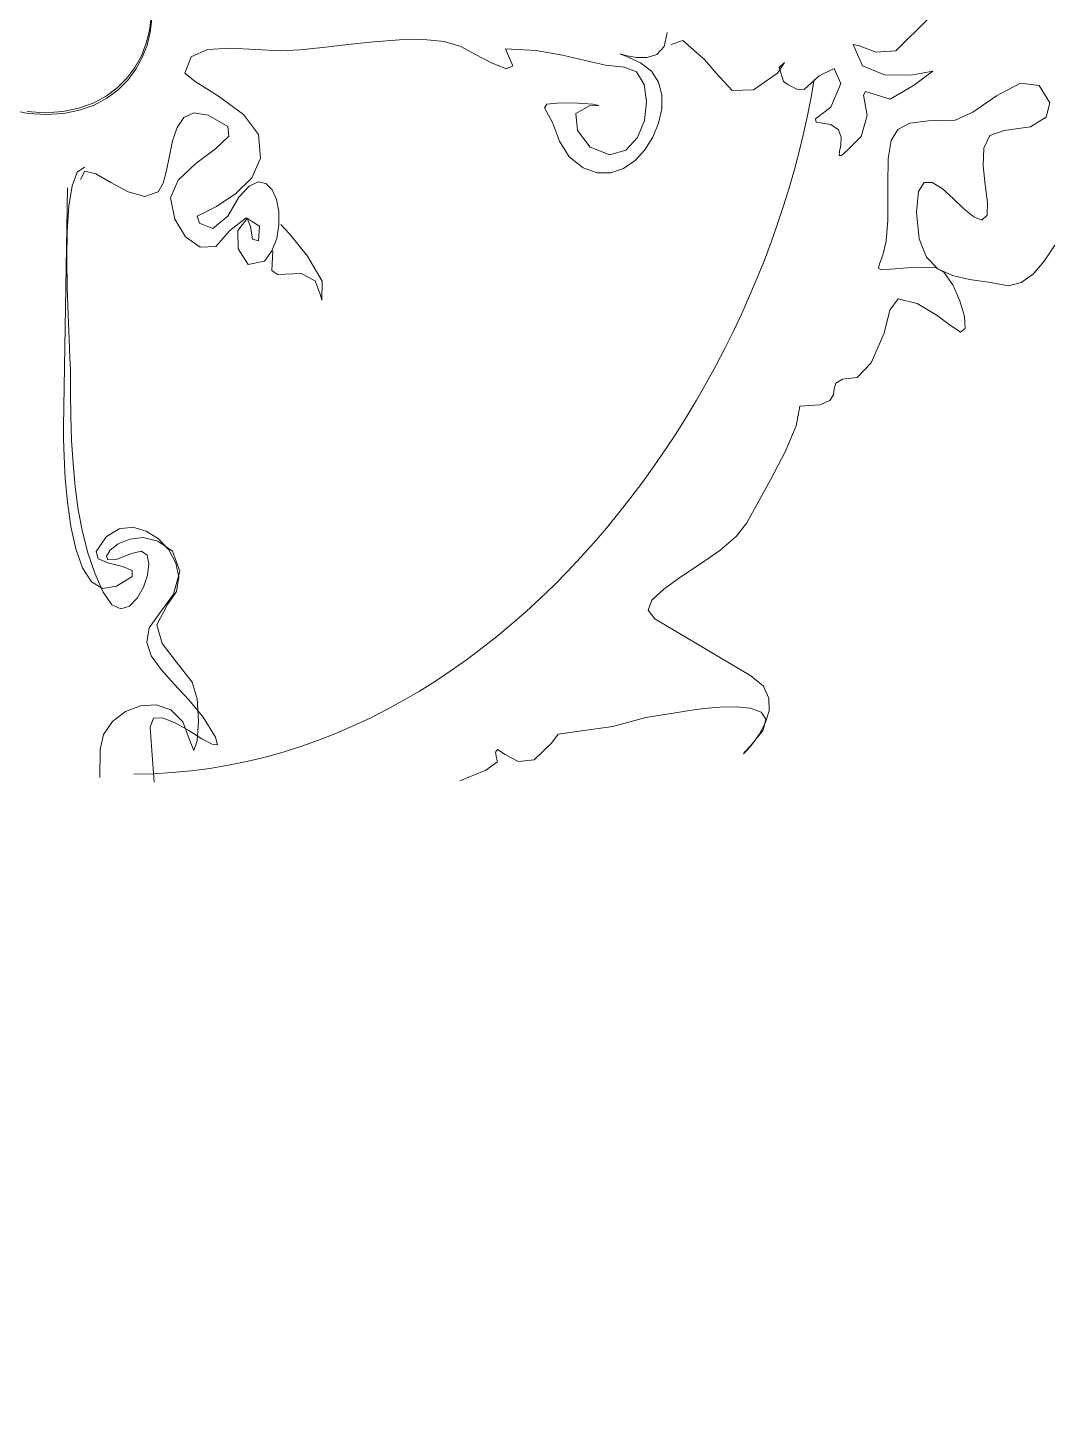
# Model space of a CAD drawing. Header units: centimetres. Extents: x -377343 to 693706, y 194584 to 813780.
# Drawn here: x 191528.8 to 191569.4, y 498774.2 to 498829.3 of the extents above; entities that cross this region are included whole.
import ezdxf

# ---------------------------------------------------------------- set-up
doc = ezdxf.new("R2010")
doc.units = ezdxf.units.CM
doc.layers.add('PIPA', color=11, linetype='Continuous')
doc.layers.add('TEXT', color=7, linetype='Continuous')

msp = doc.modelspace()

# ---------------------------------------------------------------- linework, layer by layer
at = {"layer": 'PIPA', "lineweight": 35, "extrusion": (0, 0.816497, 0.57735), "elevation": 193451.324}
msp.add_lwpolyline([(-421704.212, -325591.681), (-159560.265, -63447.734), (377343.333, -600351.331), (-158232.47, -1135927.133), (-693706.405, -600453.199), (-454216.825, -360963.619)], dxfattribs=at)
at = {"layer": 'TEXT', "color": 2, "linetype": 'Continuous', "lineweight": 13}
for p, q in [((191533.647, 498829.731), (191533.584, 498829.207)), ((191533.647, 498829.731), (191533.584, 498829.207)), ((191533.68, 498829.655), (191533.617, 498829.131)), ((191533.68, 498829.655), (191533.617, 498829.131)), ((191564.497, 498829.697), (191563.2, 498828.4)), ((191564.497, 498829.697), (191563.2, 498828.4)), ((191533.584, 498829.207), (191533.456, 498828.695)), ((191533.584, 498829.207), (191533.456, 498828.695)), ((191533.617, 498829.131), (191533.489, 498828.619)), ((191533.617, 498829.131), (191533.489, 498828.619)), ((191554.12, 498829.13), (191554.006, 498828.57)), ((191554.12, 498829.13), (191554.006, 498828.57)), ((191533.456, 498828.695), (191533.265, 498828.203)), ((191533.456, 498828.695), (191533.265, 498828.203)), ((191533.489, 498828.619), (191533.298, 498828.126)), ((191533.489, 498828.619), (191533.298, 498828.126)), ((191535.883, 498828.453), (191535.234, 498828.162)), ((191535.883, 498828.453), (191535.234, 498828.162)), ((191536.789, 498828.507), (191535.883, 498828.453)), ((191536.789, 498828.507), (191535.883, 498828.453)), ((191537.808, 498828.448), (191536.789, 498828.507)), ((191537.808, 498828.448), (191536.789, 498828.507)), ((191538.796, 498828.4), (191537.808, 498828.448)), ((191538.796, 498828.4), (191537.808, 498828.448)), ((191539.555, 498828.437), (191538.796, 498828.4)), ((191539.555, 498828.437), (191538.796, 498828.4)), ((191540.458, 498828.528), (191539.555, 498828.437)), ((191540.458, 498828.528), (191539.555, 498828.437)), ((191541.453, 498828.644), (191540.458, 498828.528)), ((191541.453, 498828.644), (191540.458, 498828.528)), ((191542.485, 498828.755), (191541.453, 498828.644)), ((191542.485, 498828.755), (191541.453, 498828.644)), ((191543.502, 498828.832), (191542.485, 498828.755)), ((191543.502, 498828.832), (191542.485, 498828.755)), ((191544.451, 498828.845), (191543.502, 498828.832)), ((191544.451, 498828.845), (191543.502, 498828.832)), ((191545.279, 498828.765), (191544.451, 498828.845)), ((191545.279, 498828.765), (191544.451, 498828.845)), ((191545.931, 498828.562), (191545.279, 498828.765)), ((191545.931, 498828.562), (191545.279, 498828.765)), ((191546.498, 498828.266), (191545.931, 498828.562)), ((191546.498, 498828.266), (191545.931, 498828.562)), ((191547.715, 498828.481), (191548.004, 498827.805)), ((191547.715, 498828.481), (191548.004, 498827.805)), ((191548.928, 498828.405), (191547.715, 498828.481)), ((191548.928, 498828.405), (191547.715, 498828.481)), ((191554.006, 498828.57), (191553.716, 498828.257)), ((191554.006, 498828.57), (191553.716, 498828.257)), ((191554.744, 498828.8), (191554.282, 498828.643)), ((191554.744, 498828.8), (191554.282, 498828.643)), ((191555.603, 498828.055), (191554.744, 498828.8)), ((191555.603, 498828.055), (191554.744, 498828.8)), ((191561.759, 498828.598), (191561.498, 498828.643)), ((191561.759, 498828.598), (191561.498, 498828.643)), ((191561.498, 498828.643), (191561.866, 498827.795)), ((191561.498, 498828.643), (191561.866, 498827.795)), ((191562.398, 498828.337), (191561.759, 498828.598)), ((191562.398, 498828.337), (191561.759, 498828.598)), ((191533.265, 498828.203), (191533.01, 498827.739)), ((191533.265, 498828.203), (191533.01, 498827.739)), ((191533.298, 498828.126), (191533.043, 498827.662)), ((191533.298, 498828.126), (191533.043, 498827.662)), ((191535.234, 498828.162), (191534.986, 498827.508)), ((191535.234, 498828.162), (191534.986, 498827.508)), ((191547.178, 498827.903), (191546.498, 498828.266)), ((191547.178, 498827.903), (191546.498, 498828.266)), ((191547.752, 498827.681), (191547.178, 498827.903)), ((191547.752, 498827.681), (191547.178, 498827.903)), ((191549.965, 498828.224), (191548.928, 498828.405)), ((191549.965, 498828.224), (191548.928, 498828.405)), ((191550.867, 498828.009), (191549.965, 498828.224)), ((191550.867, 498828.009), (191549.965, 498828.224)), ((191551.671, 498827.828), (191550.867, 498828.009)), ((191551.671, 498827.828), (191550.867, 498828.009)), ((191552.294, 498828.265), (191552.25, 498828.282)), ((191552.25, 498828.282), (191552.483, 498828.185)), ((191552.294, 498828.265), (191552.25, 498828.282)), ((191552.25, 498828.282), (191552.483, 498828.185)), ((191552.538, 498828.194), (191552.294, 498828.265)), ((191552.538, 498828.194), (191552.294, 498828.265)), ((191552.483, 498828.185), (191553.066, 498827.914)), ((191552.483, 498828.185), (191553.066, 498827.914)), ((191552.906, 498828.129), (191552.538, 498828.194)), ((191552.906, 498828.129), (191552.538, 498828.194)), ((191553.324, 498828.13), (191552.906, 498828.129)), ((191553.324, 498828.13), (191552.906, 498828.129)), ((191553.066, 498827.914), (191553.504, 498827.588)), ((191553.066, 498827.914), (191553.504, 498827.588)), ((191553.716, 498828.257), (191553.324, 498828.13)), ((191553.716, 498828.257), (191553.324, 498828.13)), ((191556.066, 498827.508), (191555.603, 498828.055)), ((191556.066, 498827.508), (191555.603, 498828.055)), ((191558.777, 498827.929), (191558.498, 498827.508)), ((191558.777, 498827.929), (191558.498, 498827.508)), ((191558.57, 498827.737), (191558.777, 498827.929)), ((191558.57, 498827.737), (191558.777, 498827.929)), ((191563.2, 498828.4), (191562.398, 498828.337)), ((191563.2, 498828.4), (191562.398, 498828.337)), ((191533.01, 498827.739), (191532.691, 498827.31)), ((191533.01, 498827.739), (191532.691, 498827.31)), ((191533.043, 498827.662), (191532.724, 498827.234)), ((191533.043, 498827.662), (191532.724, 498827.234)), ((191534.986, 498827.508), (191535.396, 498827.174)), ((191534.986, 498827.508), (191535.396, 498827.174)), ((191548.004, 498827.805), (191547.752, 498827.681)), ((191548.004, 498827.805), (191547.752, 498827.681)), ((191552.417, 498827.752), (191551.671, 498827.828)), ((191552.417, 498827.752), (191551.671, 498827.828)), ((191552.909, 498827.559), (191552.417, 498827.752)), ((191552.909, 498827.559), (191552.417, 498827.752)), ((191553.205, 498827.06), (191552.909, 498827.559)), ((191553.205, 498827.06), (191552.909, 498827.559)), ((191553.504, 498827.588), (191553.781, 498827.155)), ((191553.504, 498827.588), (191553.781, 498827.155)), ((191556.696, 498826.824), (191556.066, 498827.508)), ((191556.696, 498826.824), (191556.066, 498827.508)), ((191558.498, 498827.508), (191557.543, 498826.842)), ((191558.498, 498827.508), (191557.543, 498826.842)), ((191558.741, 498827.184), (191558.57, 498827.737)), ((191558.741, 498827.184), (191558.57, 498827.737)), ((191560.146, 498827.409), (191559.552, 498826.86)), ((191560.146, 498827.409), (191559.552, 498826.86)), ((191560.741, 498827.689), (191560.146, 498827.409)), ((191560.741, 498827.689), (191560.146, 498827.409)), ((191561.011, 498827.103), (191560.741, 498827.689)), ((191561.011, 498827.103), (191560.741, 498827.689)), ((191561.866, 498827.795), (191562.744, 498827.448)), ((191561.866, 498827.795), (191562.744, 498827.448)), ((191562.744, 498827.448), (191563.789, 498827.435)), ((191562.744, 498827.448), (191563.789, 498827.435)), ((191563.789, 498827.435), (191564.66, 498827.59)), ((191563.789, 498827.435), (191564.66, 498827.59)), ((191564.66, 498827.59), (191563.894, 498827.019)), ((191564.66, 498827.59), (191563.894, 498827.019)), ((191532.309, 498826.926), (191531.862, 498826.593)), ((191532.309, 498826.926), (191531.862, 498826.593)), ((191532.341, 498826.85), (191531.895, 498826.517)), ((191532.341, 498826.85), (191531.895, 498826.517)), ((191532.691, 498827.31), (191532.309, 498826.926)), ((191532.691, 498827.31), (191532.309, 498826.926)), ((191532.724, 498827.234), (191532.341, 498826.85)), ((191532.724, 498827.234), (191532.341, 498826.85)), ((191535.396, 498827.174), (191536.323, 498826.596)), ((191535.396, 498827.174), (191536.323, 498826.596)), ((191553.308, 498826.379), (191553.205, 498827.06)), ((191553.308, 498826.379), (191553.205, 498827.06)), ((191553.781, 498827.155), (191553.911, 498826.646)), ((191553.781, 498827.155), (191553.911, 498826.646)), ((191557.543, 498826.842), (191556.696, 498826.824)), ((191557.543, 498826.842), (191556.696, 498826.824)), ((191558.915, 498827.064), (191558.741, 498827.184)), ((191558.915, 498827.064), (191558.741, 498827.184)), ((191559.27, 498826.872), (191558.915, 498827.064)), ((191559.27, 498826.872), (191558.915, 498827.064)), ((191559.552, 498826.86), (191559.27, 498826.872)), ((191559.552, 498826.86), (191559.27, 498826.872)), ((191559.957, 498827.265), (191559.834, 498826.552)), ((191559.957, 498827.265), (191559.834, 498826.552)), ((191560.615, 498826.163), (191561.011, 498827.103)), ((191560.615, 498826.163), (191561.011, 498827.103)), ((191561.984, 498826.779), (191561.906, 498826.641)), ((191561.984, 498826.779), (191561.906, 498826.641)), ((191562.966, 498826.484), (191561.984, 498826.779)), ((191562.966, 498826.484), (191561.984, 498826.779)), ((191563.894, 498827.019), (191562.966, 498826.484)), ((191563.894, 498827.019), (191562.966, 498826.484)), ((191568.14, 498827.114), (191567.183, 498826.606)), ((191568.876, 498827.022), (191568.14, 498827.114)), ((191569.299, 498826.333), (191568.876, 498827.022)), ((191531.352, 498826.321), (191530.778, 498826.116)), ((191531.352, 498826.321), (191530.778, 498826.116)), ((191531.385, 498826.244), (191530.811, 498826.04)), ((191531.385, 498826.244), (191530.811, 498826.04)), ((191531.862, 498826.593), (191531.352, 498826.321)), ((191531.862, 498826.593), (191531.352, 498826.321)), ((191531.895, 498826.517), (191531.385, 498826.244)), ((191531.895, 498826.517), (191531.385, 498826.244)), ((191536.323, 498826.596), (191537.311, 498825.867)), ((191536.323, 498826.596), (191537.311, 498825.867)), ((191549.255, 498826.13), (191549.353, 498826.277)), ((191549.255, 498826.13), (191549.353, 498826.277)), ((191549.353, 498826.277), (191549.88, 498826.331)), ((191549.353, 498826.277), (191549.88, 498826.331)), ((191549.88, 498826.331), (191550.573, 498826.323)), ((191549.88, 498826.331), (191550.573, 498826.323)), ((191550.573, 498826.323), (191551.171, 498826.28)), ((191550.573, 498826.323), (191551.171, 498826.28)), ((191551.413, 498826.233), (191551.039, 498826.211)), ((191551.413, 498826.233), (191551.039, 498826.211)), ((191551.171, 498826.28), (191551.413, 498826.233)), ((191551.171, 498826.28), (191551.413, 498826.233)), ((191553.222, 498825.638), (191553.308, 498826.379)), ((191553.222, 498825.638), (191553.308, 498826.379)), ((191553.911, 498826.646), (191553.908, 498826.091)), ((191553.911, 498826.646), (191553.908, 498826.091)), ((191559.834, 498826.552), (191559.693, 498825.836)), ((191559.834, 498826.552), (191559.693, 498825.836)), ((191561.906, 498826.641), (191562.062, 498825.836)), ((191561.906, 498826.641), (191562.062, 498825.836)), ((191567.183, 498826.606), (191566.242, 498825.962)), ((191569.159, 498825.765), (191569.299, 498826.333)), ((191528.77, 498825.911), (191528.133, 498826.04)), ((191528.77, 498825.911), (191528.133, 498826.04)), ((191529.439, 498825.942), (191528.737, 498825.987)), ((191529.439, 498825.942), (191528.737, 498825.987)), ((191529.472, 498825.865), (191528.77, 498825.911)), ((191529.472, 498825.865), (191528.77, 498825.911)), ((191530.141, 498825.987), (191529.439, 498825.942)), ((191530.141, 498825.987), (191529.439, 498825.942)), ((191529.439, 498825.942), (191529.439, 498825.942)), ((191529.439, 498825.942), (191529.439, 498825.942)), ((191530.174, 498825.911), (191529.472, 498825.865)), ((191530.174, 498825.911), (191529.472, 498825.865)), ((191529.472, 498825.865), (191529.472, 498825.865)), ((191529.472, 498825.865), (191529.472, 498825.865)), ((191530.778, 498826.116), (191530.141, 498825.987)), ((191530.778, 498826.116), (191530.141, 498825.987)), ((191530.811, 498826.04), (191530.174, 498825.911)), ((191530.811, 498826.04), (191530.174, 498825.911)), ((191534.947, 498825.755), (191534.678, 498825.36)), ((191534.947, 498825.755), (191534.678, 498825.36)), ((191535.345, 498825.942), (191534.947, 498825.755)), ((191535.345, 498825.942), (191534.947, 498825.755)), ((191535.913, 498825.848), (191535.345, 498825.942)), ((191535.913, 498825.848), (191535.345, 498825.942)), ((191536.688, 498825.4), (191535.913, 498825.848)), ((191536.688, 498825.4), (191535.913, 498825.848)), ((191537.311, 498825.867), (191537.904, 498825.076)), ((191537.311, 498825.867), (191537.904, 498825.076)), ((191549.579, 498825.554), (191549.255, 498826.13)), ((191549.579, 498825.554), (191549.255, 498826.13)), ((191551.039, 498826.211), (191550.493, 498825.907)), ((191551.039, 498826.211), (191550.493, 498825.907)), ((191550.493, 498825.907), (191550.562, 498825.238)), ((191550.493, 498825.907), (191550.562, 498825.238)), ((191553.908, 498826.091), (191553.785, 498825.523)), ((191553.908, 498826.091), (191553.785, 498825.523)), ((191559.693, 498825.836), (191559.536, 498825.119)), ((191559.693, 498825.836), (191559.536, 498825.119)), ((191560.002, 498825.692), (191560.615, 498826.163)), ((191560.002, 498825.692), (191560.615, 498826.163)), ((191560.038, 498825.563), (191560.002, 498825.692)), ((191560.038, 498825.563), (191560.002, 498825.692)), ((191562.062, 498825.836), (191561.822, 498824.995)), ((191562.062, 498825.836), (191561.822, 498824.995)), ((191566.242, 498825.962), (191565.551, 498825.644)), ((191568.534, 498825.38), (191569.159, 498825.765)), ((191534.678, 498825.36), (191534.501, 498824.829)), ((191534.678, 498825.36), (191534.501, 498824.829)), ((191536.732, 498825.004), (191536.688, 498825.4)), ((191536.732, 498825.004), (191536.688, 498825.4)), ((191549.85, 498824.815), (191549.579, 498825.554)), ((191549.85, 498824.815), (191549.579, 498825.554)), ((191550.562, 498825.238), (191551.073, 498824.569)), ((191550.562, 498825.238), (191551.073, 498824.569)), ((191552.948, 498824.957), (191553.222, 498825.638)), ((191552.948, 498824.957), (191553.222, 498825.638)), ((191553.785, 498825.523), (191553.559, 498824.971)), ((191553.785, 498825.523), (191553.559, 498824.971)), ((191559.536, 498825.119), (191559.362, 498824.4)), ((191559.536, 498825.119), (191559.362, 498824.4)), ((191560.609, 498825.476), (191560.038, 498825.563)), ((191560.609, 498825.476), (191560.038, 498825.563)), ((191560.913, 498825.257), (191560.609, 498825.476)), ((191560.913, 498825.257), (191560.609, 498825.476)), ((191561.023, 498824.965), (191560.913, 498825.257)), ((191561.023, 498824.965), (191560.913, 498825.257)), ((191563.273, 498825.28), (191563.01, 498824.834)), ((191563.745, 498825.523), (191563.273, 498825.28)), ((191564.484, 498825.624), (191563.745, 498825.523)), ((191565.551, 498825.644), (191564.484, 498825.624)), ((191566.929, 498825.041), (191567.497, 498825.238)), ((191567.497, 498825.238), (191568.534, 498825.38)), ((191534.501, 498824.829), (191534.376, 498824.235)), ((191534.501, 498824.829), (191534.376, 498824.235)), ((191536.204, 498824.507), (191536.732, 498825.004)), ((191536.204, 498824.507), (191536.732, 498825.004)), ((191537.904, 498825.076), (191537.986, 498824.14)), ((191537.904, 498825.076), (191537.986, 498824.14)), ((191550.228, 498824.184), (191549.85, 498824.815)), ((191550.228, 498824.184), (191549.85, 498824.815)), ((191551.073, 498824.569), (191551.85, 498824.265)), ((191551.073, 498824.569), (191551.85, 498824.265)), ((191552.489, 498824.458), (191552.948, 498824.957)), ((191552.489, 498824.458), (191552.948, 498824.957)), ((191553.559, 498824.971), (191553.241, 498824.467)), ((191553.559, 498824.971), (191553.241, 498824.467)), ((191560.965, 498824.398), (191561.016, 498824.659)), ((191560.965, 498824.398), (191561.016, 498824.659)), ((191561.016, 498824.659), (191561.023, 498824.965)), ((191561.016, 498824.659), (191561.023, 498824.965)), ((191561.822, 498824.995), (191561.299, 498824.481)), ((191561.822, 498824.995), (191561.299, 498824.481)), ((191563.01, 498824.834), (191562.896, 498824.125)), ((191566.682, 498824.531), (191566.929, 498825.041)), ((191534.376, 498824.235), (191534.265, 498823.652)), ((191534.376, 498824.235), (191534.265, 498823.652)), ((191535.427, 498823.924), (191536.204, 498824.507)), ((191535.427, 498823.924), (191536.204, 498824.507)), ((191537.986, 498824.14), (191537.644, 498823.362)), ((191537.986, 498824.14), (191537.644, 498823.362)), ((191550.791, 498823.75), (191550.228, 498824.184)), ((191550.791, 498823.75), (191550.228, 498824.184)), ((191551.85, 498824.265), (191552.489, 498824.458)), ((191551.85, 498824.265), (191552.489, 498824.458)), ((191552.847, 498824.042), (191552.391, 498823.727)), ((191552.847, 498824.042), (191552.391, 498823.727)), ((191553.241, 498824.467), (191552.847, 498824.042)), ((191553.241, 498824.467), (191552.847, 498824.042)), ((191559.362, 498824.4), (191559.171, 498823.681)), ((191559.362, 498824.4), (191559.171, 498823.681)), ((191560.945, 498824.241), (191560.965, 498824.398)), ((191560.945, 498824.241), (191560.965, 498824.398)), ((191561.032, 498824.249), (191560.945, 498824.241)), ((191561.032, 498824.249), (191560.945, 498824.241)), ((191561.299, 498824.481), (191561.032, 498824.249)), ((191561.299, 498824.481), (191561.032, 498824.249)), ((191562.896, 498824.125), (191562.871, 498823.091)), ((191566.653, 498823.834), (191566.682, 498824.531)), ((191530.518, 498823.038), (191530.721, 498823.58)), ((191530.518, 498823.038), (191530.721, 498823.58)), ((191530.721, 498823.58), (191531.013, 498823.779)), ((191530.721, 498823.58), (191531.013, 498823.779)), ((191531.017, 498823.617), (191530.851, 498823.292)), ((191531.017, 498823.617), (191530.851, 498823.292)), ((191531.451, 498823.509), (191531.017, 498823.617)), ((191531.451, 498823.509), (191531.017, 498823.617)), ((191532.057, 498823.171), (191531.451, 498823.509)), ((191532.057, 498823.171), (191531.451, 498823.509)), ((191534.265, 498823.652), (191534.13, 498823.151)), ((191534.265, 498823.652), (191534.13, 498823.151)), ((191534.724, 498823.27), (191535.427, 498823.924)), ((191534.724, 498823.27), (191535.427, 498823.924)), ((191551.349, 498823.55), (191550.791, 498823.75)), ((191551.349, 498823.55), (191550.791, 498823.75)), ((191551.887, 498823.553), (191551.349, 498823.55)), ((191551.887, 498823.553), (191551.349, 498823.55)), ((191552.391, 498823.727), (191551.887, 498823.553)), ((191552.391, 498823.727), (191551.887, 498823.553)), ((191559.171, 498823.681), (191558.964, 498822.962)), ((191559.171, 498823.681), (191558.964, 498822.962)), ((191566.735, 498823.075), (191566.653, 498823.834)), ((191530.331, 498822.963), (191530.169, 498813.477)), ((191530.331, 498822.963), (191530.169, 498813.477)), ((191530.39, 498822.229), (191530.518, 498823.038)), ((191530.39, 498822.229), (191530.518, 498823.038)), ((191532.736, 498822.806), (191532.057, 498823.171)), ((191532.736, 498822.806), (191532.057, 498823.171)), ((191534.13, 498823.151), (191533.932, 498822.806)), ((191534.13, 498823.151), (191533.932, 498822.806)), ((191534.418, 498822.563), (191534.724, 498823.27)), ((191534.418, 498822.563), (191534.724, 498823.27)), ((191537.644, 498823.362), (191537.017, 498822.729)), ((191537.644, 498823.362), (191537.017, 498822.729)), ((191537.135, 498822.588), (191537.542, 498823.026)), ((191537.135, 498822.588), (191537.542, 498823.026)), ((191537.542, 498823.026), (191537.902, 498823.192)), ((191537.542, 498823.026), (191537.902, 498823.192)), ((191537.902, 498823.192), (191538.206, 498823.129)), ((191537.902, 498823.192), (191538.206, 498823.129)), ((191538.206, 498823.129), (191538.448, 498822.883)), ((191538.206, 498823.129), (191538.448, 498822.883)), ((191558.964, 498822.962), (191558.742, 498822.243)), ((191558.964, 498822.962), (191558.742, 498822.243)), ((191562.871, 498823.091), (191562.876, 498821.671)), ((191564.093, 498822.819), (191564.314, 498823.176)), ((191564.314, 498823.176), (191564.639, 498823.175)), ((191564.639, 498823.175), (191565.035, 498822.928)), ((191565.035, 498822.928), (191565.464, 498822.543)), ((191566.825, 498822.378), (191566.735, 498823.075)), ((191533.394, 498822.617), (191532.736, 498822.806)), ((191533.394, 498822.617), (191532.736, 498822.806)), ((191533.932, 498822.806), (191533.394, 498822.617)), ((191533.932, 498822.806), (191533.394, 498822.617)), ((191534.585, 498821.712), (191534.418, 498822.563)), ((191534.585, 498821.712), (191534.418, 498822.563)), ((191537.017, 498822.729), (191536.246, 498822.225)), ((191537.017, 498822.729), (191536.246, 498822.225)), ((191536.688, 498821.833), (191537.135, 498822.588)), ((191536.688, 498821.833), (191537.135, 498822.588)), ((191538.448, 498822.883), (191538.619, 498822.498)), ((191538.448, 498822.883), (191538.619, 498822.498)), ((191538.619, 498822.498), (191538.712, 498822.018)), ((191538.619, 498822.498), (191538.712, 498822.018)), ((191564.011, 498821.995), (191564.093, 498822.819)), ((191565.464, 498822.543), (191565.892, 498822.132)), ((191566.817, 498821.869), (191566.825, 498822.378)), ((191530.323, 498821.234), (191530.39, 498822.229)), ((191530.323, 498821.234), (191530.39, 498822.229)), ((191536.246, 498822.225), (191535.472, 498821.833)), ((191536.246, 498822.225), (191535.472, 498821.833)), ((191535.472, 498821.833), (191535.571, 498821.563)), ((191535.472, 498821.833), (191535.571, 498821.563)), ((191536.103, 498821.347), (191536.688, 498821.833)), ((191536.103, 498821.347), (191536.688, 498821.833)), ((191538.712, 498822.018), (191538.719, 498821.489)), ((191538.712, 498822.018), (191538.719, 498821.489)), ((191558.742, 498822.243), (191558.503, 498821.526)), ((191558.742, 498822.243), (191558.503, 498821.526)), ((191564.115, 498820.936), (191564.011, 498821.995)), ((191565.892, 498822.132), (191566.284, 498821.805)), ((191566.605, 498821.671), (191566.817, 498821.869)), ((191535.012, 498821.009), (191534.585, 498821.712)), ((191535.012, 498821.009), (191534.585, 498821.712)), ((191535.571, 498821.563), (191536.103, 498821.347)), ((191535.571, 498821.563), (191536.103, 498821.347)), ((191536.769, 498821.266), (191536.213, 498820.638)), ((191536.769, 498821.266), (191536.213, 498820.638)), ((191537.424, 498821.773), (191536.769, 498821.266)), ((191537.424, 498821.773), (191536.769, 498821.266)), ((191537.094, 498821.266), (191537.46, 498821.749)), ((191537.094, 498821.266), (191537.46, 498821.749)), ((191537.097, 498820.536), (191537.094, 498821.266)), ((191537.097, 498820.536), (191537.094, 498821.266)), ((191537.952, 498821.434), (191537.424, 498821.773)), ((191537.952, 498821.434), (191537.424, 498821.773)), ((191537.46, 498821.749), (191537.59, 498821.428)), ((191537.46, 498821.749), (191537.59, 498821.428)), ((191537.59, 498821.428), (191537.675, 498820.923)), ((191537.59, 498821.428), (191537.675, 498820.923)), ((191537.904, 498820.86), (191537.952, 498821.434)), ((191537.904, 498820.86), (191537.952, 498821.434)), ((191538.719, 498821.489), (191538.632, 498820.955)), ((191538.719, 498821.489), (191538.632, 498820.955)), ((191538.796, 498821.509), (191539.141, 498821.131)), ((191538.796, 498821.509), (191539.141, 498821.131)), ((191558.503, 498821.526), (191558.249, 498820.81)), ((191558.503, 498821.526), (191558.249, 498820.81)), ((191562.876, 498821.671), (191562.813, 498820.846)), ((191566.284, 498821.805), (191566.605, 498821.671)), ((191530.303, 498820.13), (191530.323, 498821.234)), ((191530.303, 498820.13), (191530.323, 498821.234)), ((191535.591, 498820.601), (191535.012, 498821.009)), ((191535.591, 498820.601), (191535.012, 498821.009)), ((191537.675, 498820.923), (191537.904, 498820.86)), ((191537.675, 498820.923), (191537.904, 498820.86)), ((191538.632, 498820.955), (191538.444, 498820.46)), ((191538.632, 498820.955), (191538.444, 498820.46)), ((191539.141, 498821.131), (191539.85, 498820.252)), ((191539.141, 498821.131), (191539.85, 498820.252)), ((191558.249, 498820.81), (191557.979, 498820.096)), ((191558.249, 498820.81), (191557.979, 498820.096)), ((191562.813, 498820.846), (191562.677, 498820.285)), ((191564.408, 498820.211), (191564.115, 498820.936)), ((191536.213, 498820.638), (191535.591, 498820.601)), ((191536.213, 498820.638), (191535.591, 498820.601)), ((191537.496, 498819.914), (191537.097, 498820.536)), ((191537.496, 498819.914), (191537.097, 498820.536)), ((191538.444, 498820.46), (191538.148, 498820.049)), ((191538.444, 498820.46), (191538.148, 498820.049)), ((191538.442, 498819.683), (191538.472, 498820.455)), ((191538.442, 498819.683), (191538.472, 498820.455)), ((191539.85, 498820.252), (191540.438, 498819.251)), ((191539.85, 498820.252), (191540.438, 498819.251)), ((191562.677, 498820.285), (191562.547, 498819.941)), ((191564.86, 498819.749), (191564.408, 498820.211)), ((191569.498, 498820.687), (191569.077, 498820.045)), ((191530.318, 498818.998), (191530.303, 498820.13)), ((191530.318, 498818.998), (191530.303, 498820.13)), ((191538.148, 498820.049), (191537.496, 498819.914)), ((191538.148, 498820.049), (191537.496, 498819.914)), ((191538.664, 498819.524), (191538.442, 498819.683)), ((191538.664, 498819.524), (191538.442, 498819.683)), ((191557.979, 498820.096), (191557.694, 498819.386)), ((191557.979, 498820.096), (191557.694, 498819.386)), ((191562.547, 498819.941), (191562.501, 498819.766)), ((191562.501, 498819.766), (191562.619, 498819.712)), ((191562.619, 498819.712), (191562.979, 498819.733)), ((191562.979, 498819.733), (191563.66, 498819.78)), ((191563.66, 498819.78), (191564.741, 498819.806)), ((191564.741, 498819.806), (191565.1, 498819.608)), ((191565.441, 498819.476), (191564.86, 498819.749)), ((191565.1, 498819.608), (191565.449, 498819.115)), ((191569.077, 498820.045), (191568.637, 498819.535)), ((191539.607, 498819.563), (191538.664, 498819.524)), ((191539.607, 498819.563), (191538.664, 498819.524)), ((191540.159, 498819.272), (191539.607, 498819.563)), ((191540.159, 498819.272), (191539.607, 498819.563)), ((191540.352, 498818.746), (191540.159, 498819.272)), ((191540.352, 498818.746), (191540.159, 498819.272)), ((191540.438, 498819.251), (191540.418, 498818.509)), ((191540.438, 498819.251), (191540.418, 498818.509)), ((191557.694, 498819.386), (191557.394, 498818.679)), ((191557.694, 498819.386), (191557.394, 498818.679)), ((191566.121, 498819.322), (191565.441, 498819.476)), ((191565.449, 498819.115), (191565.738, 498818.479)), ((191566.87, 498819.213), (191566.121, 498819.322)), ((191567.659, 498819.076), (191566.87, 498819.213)), ((191568.168, 498819.198), (191567.659, 498819.076)), ((191568.637, 498819.535), (191568.168, 498819.198)), ((191530.353, 498817.915), (191530.318, 498818.998)), ((191530.353, 498817.915), (191530.318, 498818.998)), ((191540.418, 498818.509), (191540.352, 498818.746)), ((191540.418, 498818.509), (191540.352, 498818.746)), ((191557.394, 498818.679), (191557.079, 498817.976)), ((191557.394, 498818.679), (191557.079, 498817.976)), ((191563.29, 498818.562), (191562.957, 498818.104)), ((191564.041, 498818.367), (191563.29, 498818.562)), ((191557.079, 498817.976), (191556.749, 498817.277)), ((191557.079, 498817.976), (191556.749, 498817.277)), ((191562.957, 498818.104), (191562.729, 498817.194)), ((191564.838, 498817.898), (191564.041, 498818.367)), ((191565.738, 498818.479), (191565.919, 498817.851)), ((191530.395, 498816.961), (191530.353, 498817.915)), ((191530.395, 498816.961), (191530.353, 498817.915)), ((191565.308, 498817.536), (191564.838, 498817.898)), ((191565.753, 498817.228), (191565.308, 498817.536)), ((191565.919, 498817.851), (191565.94, 498817.383)), ((191530.431, 498816.213), (191530.395, 498816.961)), ((191530.431, 498816.213), (191530.395, 498816.961)), ((191556.749, 498817.277), (191556.405, 498816.584)), ((191556.749, 498817.277), (191556.405, 498816.584)), ((191562.729, 498817.194), (191562.212, 498816.014)), ((191565.94, 498817.383), (191565.753, 498817.228)), ((191556.405, 498816.584), (191556.047, 498815.896)), ((191556.405, 498816.584), (191556.047, 498815.896)), ((191530.445, 498815.752), (191530.431, 498816.213)), ((191530.445, 498815.752), (191530.431, 498816.213)), ((191530.449, 498814.822), (191530.445, 498815.752)), ((191530.449, 498814.822), (191530.445, 498815.752)), ((191556.047, 498815.896), (191555.674, 498815.215)), ((191556.047, 498815.896), (191555.674, 498815.215)), ((191562.212, 498816.014), (191561.66, 498815.428)), ((191555.674, 498815.215), (191555.288, 498814.54)), ((191555.674, 498815.215), (191555.288, 498814.54)), ((191560.82, 498815.203), (191560.749, 498814.981)), ((191561.075, 498815.365), (191560.82, 498815.203)), ((191561.66, 498815.428), (191561.075, 498815.365)), ((191530.463, 498813.884), (191530.449, 498814.822)), ((191530.463, 498813.884), (191530.449, 498814.822)), ((191560.717, 498814.74), (191560.577, 498814.518)), ((191560.749, 498814.981), (191560.717, 498814.74)), ((191555.288, 498814.54), (191554.887, 498813.873)), ((191555.288, 498814.54), (191554.887, 498813.873)), ((191559.39, 498814.293), (191559.24, 498813.517)), ((191560.183, 498814.356), (191559.39, 498814.293)), ((191560.577, 498814.518), (191560.183, 498814.356)), ((191530.496, 498812.945), (191530.463, 498813.884)), ((191530.496, 498812.945), (191530.463, 498813.884)), ((191554.887, 498813.873), (191554.473, 498813.214)), ((191554.887, 498813.873), (191554.473, 498813.214)), ((191530.169, 498813.477), (191530.173, 498812.998)), ((191530.169, 498813.477), (191530.173, 498812.998)), ((191530.173, 498812.998), (191530.194, 498812.291)), ((191530.173, 498812.998), (191530.194, 498812.291)), ((191554.473, 498813.214), (191554.046, 498812.564)), ((191554.473, 498813.214), (191554.046, 498812.564)), ((191559.24, 498813.517), (191558.799, 498812.479)), ((191530.552, 498812.011), (191530.496, 498812.945)), ((191530.552, 498812.011), (191530.496, 498812.945)), ((191554.046, 498812.564), (191553.606, 498811.923)), ((191554.046, 498812.564), (191553.606, 498811.923)), ((191558.799, 498812.479), (191558.222, 498811.368)), ((191530.194, 498812.291), (191530.241, 498811.427)), ((191530.194, 498812.291), (191530.241, 498811.427)), ((191530.638, 498811.09), (191530.552, 498812.011)), ((191530.638, 498811.09), (191530.552, 498812.011)), ((191553.606, 498811.923), (191553.153, 498811.292)), ((191553.606, 498811.923), (191553.153, 498811.292)), ((191530.241, 498811.427), (191530.327, 498810.481)), ((191530.241, 498811.427), (191530.327, 498810.481)), ((191558.222, 498811.368), (191557.664, 498810.37)), ((191530.761, 498810.189), (191530.638, 498811.09)), ((191530.761, 498810.189), (191530.638, 498811.09)), ((191553.153, 498811.292), (191552.687, 498810.671)), ((191553.153, 498811.292), (191552.687, 498810.671)), ((191530.327, 498810.481), (191530.463, 498809.525)), ((191530.327, 498810.481), (191530.463, 498809.525)), ((191552.687, 498810.671), (191552.208, 498810.061)), ((191552.687, 498810.671), (191552.208, 498810.061)), ((191557.664, 498810.37), (191557.282, 498809.672)), ((191530.926, 498809.314), (191530.761, 498810.189)), ((191530.926, 498809.314), (191530.761, 498810.189)), ((191552.208, 498810.061), (191551.717, 498809.462)), ((191552.208, 498810.061), (191551.717, 498809.462)), ((191530.463, 498809.525), (191530.66, 498808.632)), ((191530.463, 498809.525), (191530.66, 498808.632)), ((191531.141, 498808.472), (191530.926, 498809.314)), ((191531.141, 498808.472), (191530.926, 498809.314)), ((191531.885, 498809.127), (191532.384, 498809.433)), ((191531.885, 498809.127), (191532.384, 498809.433)), ((191532.384, 498809.433), (191532.922, 498809.491)), ((191532.384, 498809.433), (191532.922, 498809.491)), ((191532.922, 498809.491), (191533.458, 498809.343)), ((191532.922, 498809.491), (191533.458, 498809.343)), ((191533.458, 498809.343), (191533.949, 498809.028)), ((191533.458, 498809.343), (191533.949, 498809.028)), ((191551.717, 498809.462), (191551.214, 498808.876)), ((191551.717, 498809.462), (191551.214, 498808.876)), ((191557.282, 498809.672), (191556.859, 498809.122)), ((191530.66, 498808.632), (191530.928, 498807.876)), ((191530.66, 498808.632), (191530.928, 498807.876)), ((191531.466, 498808.532), (191531.885, 498809.127)), ((191531.466, 498808.532), (191531.885, 498809.127)), ((191532.348, 498808.83), (191532.026, 498808.583)), ((191532.348, 498808.83), (191532.026, 498808.583)), ((191532.8, 498809.02), (191532.348, 498808.83)), ((191532.8, 498809.02), (191532.348, 498808.83)), ((191533.337, 498809.082), (191532.8, 498809.02)), ((191533.337, 498809.082), (191532.8, 498809.02)), ((191533.918, 498808.945), (191533.337, 498809.082)), ((191533.918, 498808.945), (191533.337, 498809.082)), ((191534.499, 498808.537), (191533.918, 498808.945)), ((191534.499, 498808.537), (191533.918, 498808.945)), ((191533.949, 498809.028), (191534.356, 498808.59)), ((191533.949, 498809.028), (191534.356, 498808.59)), ((191534.356, 498808.59), (191534.636, 498808.069)), ((191534.356, 498808.59), (191534.636, 498808.069)), ((191551.214, 498808.876), (191550.699, 498808.302)), ((191551.214, 498808.876), (191550.699, 498808.302)), ((191556.859, 498809.122), (191556.21, 498808.575)), ((191531.411, 498807.67), (191531.141, 498808.472)), ((191531.411, 498807.67), (191531.141, 498808.472)), ((191531.555, 498808.244), (191531.466, 498808.532)), ((191531.555, 498808.244), (191531.466, 498808.532)), ((191531.983, 498808.066), (191531.555, 498808.244)), ((191531.983, 498808.066), (191531.555, 498808.244)), ((191532.026, 498808.583), (191531.875, 498808.35)), ((191532.026, 498808.583), (191531.875, 498808.35)), ((191531.875, 498808.35), (191531.938, 498808.204)), ((191531.875, 498808.35), (191531.938, 498808.204)), ((191531.938, 498808.204), (191532.258, 498808.215)), ((191531.938, 498808.204), (191532.258, 498808.215)), ((191532.51, 498807.934), (191531.983, 498808.066)), ((191532.51, 498807.934), (191531.983, 498808.066)), ((191532.258, 498808.215), (191532.878, 498808.455)), ((191532.258, 498808.215), (191532.878, 498808.455)), ((191532.878, 498808.455), (191533.271, 498808.546)), ((191532.878, 498808.455), (191533.271, 498808.546)), ((191533.271, 498808.546), (191533.491, 498808.381)), ((191533.271, 498808.546), (191533.491, 498808.381)), ((191533.491, 498808.381), (191533.562, 498808.036)), ((191533.491, 498808.381), (191533.562, 498808.036)), ((191533.562, 498808.036), (191533.505, 498807.586)), ((191533.562, 498808.036), (191533.505, 498807.586)), ((191534.787, 498807.744), (191534.499, 498808.537)), ((191534.787, 498807.744), (191534.499, 498808.537)), ((191534.636, 498808.069), (191534.748, 498807.507)), ((191534.636, 498808.069), (191534.748, 498807.507)), ((191550.699, 498808.302), (191550.172, 498807.741)), ((191550.699, 498808.302), (191550.172, 498807.741)), ((191555.443, 498808.038), (191554.667, 498807.523)), ((191556.21, 498808.575), (191555.443, 498808.038)), ((191530.928, 498807.876), (191531.28, 498807.329)), ((191530.928, 498807.876), (191531.28, 498807.329)), ((191531.743, 498806.915), (191531.411, 498807.67)), ((191531.743, 498806.915), (191531.411, 498807.67)), ((191532.277, 498807.153), (191532.898, 498807.543)), ((191532.277, 498807.153), (191532.898, 498807.543)), ((191532.896, 498807.781), (191532.51, 498807.934)), ((191532.896, 498807.781), (191532.51, 498807.934)), ((191532.898, 498807.543), (191532.896, 498807.781)), ((191532.898, 498807.543), (191532.896, 498807.781)), ((191533.505, 498807.586), (191533.344, 498807.108)), ((191533.505, 498807.586), (191533.344, 498807.108)), ((191534.535, 498806.843), (191534.787, 498807.744)), ((191534.535, 498806.843), (191534.787, 498807.744)), ((191534.748, 498807.507), (191534.651, 498806.945)), ((191534.748, 498807.507), (191534.651, 498806.945)), ((191550.172, 498807.741), (191549.633, 498807.195)), ((191550.172, 498807.741), (191549.633, 498807.195)), ((191554.667, 498807.523), (191553.989, 498807.038)), ((191531.28, 498807.329), (191531.726, 498807.064)), ((191531.28, 498807.329), (191531.726, 498807.064)), ((191531.726, 498807.064), (191532.277, 498807.153)), ((191531.726, 498807.064), (191532.277, 498807.153)), ((191533.344, 498807.108), (191533.099, 498806.675)), ((191533.344, 498807.108), (191533.099, 498806.675)), ((191534.651, 498806.945), (191534.304, 498806.424)), ((191534.651, 498806.945), (191534.304, 498806.424)), ((191549.633, 498807.195), (191549.083, 498806.662)), ((191549.633, 498807.195), (191549.083, 498806.662)), ((191553.989, 498807.038), (191553.519, 498806.593)), ((191532.094, 498806.409), (191531.743, 498806.915)), ((191532.094, 498806.409), (191531.743, 498806.915)), ((191532.452, 498806.25), (191532.094, 498806.409)), ((191532.452, 498806.25), (191532.094, 498806.409)), ((191533.099, 498806.675), (191532.795, 498806.364)), ((191533.099, 498806.675), (191532.795, 498806.364)), ((191534.304, 498806.424), (191533.875, 498805.623)), ((191534.304, 498806.424), (191533.875, 498805.623)), ((191534.013, 498806.104), (191534.535, 498806.843)), ((191534.013, 498806.104), (191534.535, 498806.843)), ((191549.083, 498806.662), (191548.522, 498806.145)), ((191549.083, 498806.662), (191548.522, 498806.145)), ((191553.519, 498806.593), (191553.364, 498806.198)), ((191532.795, 498806.364), (191532.452, 498806.25)), ((191532.795, 498806.364), (191532.452, 498806.25)), ((191533.571, 498805.496), (191534.013, 498806.104)), ((191533.571, 498805.496), (191534.013, 498806.104)), ((191548.522, 498806.145), (191547.949, 498805.643)), ((191548.522, 498806.145), (191547.949, 498805.643)), ((191553.364, 498806.198), (191553.633, 498805.861)), ((191553.633, 498805.861), (191557.444, 498803.591)), ((191533.477, 498804.932), (191533.571, 498805.496)), ((191533.477, 498804.932), (191533.571, 498805.496)), ((191533.875, 498805.623), (191534.091, 498804.883)), ((191533.875, 498805.623), (191534.091, 498804.883)), ((191547.949, 498805.643), (191547.366, 498805.157)), ((191547.949, 498805.643), (191547.366, 498805.157)), ((191533.658, 498804.39), (191533.477, 498804.932)), ((191533.658, 498804.39), (191533.477, 498804.932)), ((191534.091, 498804.883), (191534.658, 498804.144)), ((191534.091, 498804.883), (191534.658, 498804.144)), ((191547.366, 498805.157), (191546.773, 498804.688)), ((191547.366, 498805.157), (191546.773, 498804.688)), ((191534.043, 498803.844), (191533.658, 498804.39)), ((191534.043, 498803.844), (191533.658, 498804.39)), ((191546.168, 498804.237), (191545.554, 498803.803)), ((191546.168, 498804.237), (191545.554, 498803.803)), ((191546.773, 498804.688), (191546.168, 498804.237)), ((191546.773, 498804.688), (191546.168, 498804.237)), ((191534.561, 498803.272), (191534.043, 498803.844)), ((191534.561, 498803.272), (191534.043, 498803.844)), ((191534.658, 498804.144), (191535.277, 498803.343)), ((191534.658, 498804.144), (191535.277, 498803.343)), ((191545.554, 498803.803), (191544.929, 498803.387)), ((191545.554, 498803.803), (191544.929, 498803.387)), ((191535.141, 498802.65), (191534.561, 498803.272)), ((191535.141, 498802.65), (191534.561, 498803.272)), ((191535.277, 498803.343), (191535.479, 498802.686)), ((191535.277, 498803.343), (191535.479, 498802.686)), ((191544.929, 498803.387), (191544.295, 498802.991)), ((191544.929, 498803.387), (191544.295, 498802.991)), ((191557.444, 498803.591), (191557.941, 498803.183)), ((191557.941, 498803.183), (191558.16, 498802.713)), ((191535.712, 498801.953), (191535.141, 498802.65)), ((191535.712, 498801.953), (191535.141, 498802.65)), ((191535.479, 498802.686), (191535.529, 498801.803)), ((191535.479, 498802.686), (191535.529, 498801.803)), ((191543.651, 498802.614), (191542.997, 498802.257)), ((191543.651, 498802.614), (191542.997, 498802.257)), ((191544.295, 498802.991), (191543.651, 498802.614)), ((191544.295, 498802.991), (191543.651, 498802.614)), ((191558.16, 498802.713), (191558.164, 498802.214)), ((191532.629, 498802.181), (191532.118, 498801.79)), ((191532.629, 498802.181), (191532.118, 498801.79)), ((191533.23, 498802.411), (191532.629, 498802.181)), ((191533.23, 498802.411), (191532.629, 498802.181)), ((191533.853, 498802.443), (191533.23, 498802.411)), ((191533.853, 498802.443), (191533.23, 498802.411)), ((191534.433, 498802.241), (191533.853, 498802.443)), ((191534.433, 498802.241), (191533.853, 498802.443)), ((191534.903, 498801.769), (191534.433, 498802.241)), ((191534.903, 498801.769), (191534.433, 498802.241)), ((191542.997, 498802.257), (191542.334, 498801.921)), ((191542.997, 498802.257), (191542.334, 498801.921)), ((191554.444, 498802.131), (191553.276, 498801.942)), ((191554.611, 498802.159), (191554.444, 498802.131)), ((191555.013, 498802.222), (191554.611, 498802.159)), ((191555.572, 498802.296), (191555.013, 498802.222)), ((191556.212, 498802.352), (191555.572, 498802.296)), ((191556.856, 498802.365), (191556.212, 498802.352)), ((191557.427, 498802.307), (191556.856, 498802.365)), ((191557.848, 498802.151), (191557.427, 498802.307)), ((191558.042, 498801.872), (191557.848, 498802.151)), ((191558.164, 498802.214), (191558.016, 498801.722)), ((191532.118, 498801.79), (191531.762, 498801.273)), ((191532.118, 498801.79), (191531.762, 498801.273)), ((191533.607, 498801.564), (191533.745, 498801.912)), ((191533.607, 498801.564), (191533.745, 498801.912)), ((191533.709, 498800.264), (191533.607, 498801.564)), ((191533.709, 498800.264), (191533.607, 498801.564)), ((191533.745, 498801.912), (191534.104, 498801.934)), ((191533.745, 498801.912), (191534.104, 498801.934)), ((191534.104, 498801.934), (191534.599, 498801.735)), ((191534.104, 498801.934), (191534.599, 498801.735)), ((191534.599, 498801.735), (191535.148, 498801.422)), ((191534.599, 498801.735), (191535.148, 498801.422)), ((191535.196, 498800.992), (191534.903, 498801.769)), ((191535.196, 498800.992), (191534.903, 498801.769)), ((191535.148, 498801.422), (191535.666, 498801.102)), ((191535.148, 498801.422), (191535.666, 498801.102)), ((191535.529, 498801.803), (191535.47, 498801.014)), ((191535.529, 498801.803), (191535.47, 498801.014)), ((191536.202, 498801.159), (191535.712, 498801.953)), ((191536.202, 498801.159), (191535.712, 498801.953)), ((191541.662, 498801.606), (191540.981, 498801.313)), ((191541.662, 498801.606), (191540.981, 498801.313)), ((191542.334, 498801.921), (191541.662, 498801.606)), ((191542.334, 498801.921), (191541.662, 498801.606)), ((191551.964, 498801.591), (191550.633, 498801.402)), ((191553.276, 498801.942), (191551.964, 498801.591)), ((191557.444, 498800.834), (191557.933, 498801.442)), ((191558.016, 498801.722), (191557.778, 498801.27)), ((191557.933, 498801.442), (191558.042, 498801.872)), ((191531.762, 498801.273), (191531.629, 498800.667)), ((191531.762, 498801.273), (191531.629, 498800.667)), ((191535.344, 498800.637), (191535.196, 498800.992)), ((191535.344, 498800.637), (191535.196, 498800.992)), ((191535.47, 498801.014), (191535.344, 498800.637)), ((191535.47, 498801.014), (191535.344, 498800.637)), ((191535.666, 498801.102), (191536.07, 498800.88)), ((191535.666, 498801.102), (191536.07, 498800.88)), ((191536.07, 498800.88), (191536.277, 498800.863)), ((191536.07, 498800.88), (191536.277, 498800.863)), ((191536.277, 498800.863), (191536.202, 498801.159)), ((191536.277, 498800.863), (191536.202, 498801.159)), ((191540.292, 498801.042), (191539.594, 498800.795)), ((191540.292, 498801.042), (191539.594, 498800.795)), ((191540.981, 498801.313), (191540.292, 498801.042)), ((191540.981, 498801.313), (191540.292, 498801.042)), ((191549.528, 498800.921), (191548.85, 498800.267)), ((191549.793, 498801.288), (191549.528, 498800.921)), ((191550.633, 498801.402), (191549.793, 498801.288)), ((191557.514, 498800.894), (191557.285, 498800.628)), ((191557.778, 498801.27), (191557.514, 498800.894)), ((191531.629, 498800.667), (191531.619, 498799.562)), ((191531.629, 498800.667), (191531.619, 498799.562)), ((191538.173, 498800.372), (191537.45, 498800.197)), ((191538.173, 498800.372), (191537.45, 498800.197)), ((191538.887, 498800.571), (191538.173, 498800.372)), ((191538.887, 498800.571), (191538.173, 498800.372)), ((191539.594, 498800.795), (191538.887, 498800.571)), ((191539.594, 498800.795), (191538.887, 498800.571)), ((191547.39, 498800.672), (191547.318, 498800.564)), ((191547.318, 498800.564), (191547.354, 498800.348)), ((191547.354, 498800.348), (191547.39, 498800.186)), ((191547.697, 498800.477), (191547.39, 498800.672)), ((191548.219, 498800.192), (191547.697, 498800.477)), ((191557.285, 498800.628), (191557.156, 498800.506)), ((191557.156, 498800.506), (191557.188, 498800.563)), ((191557.188, 498800.563), (191557.444, 498800.834)), ((191533.775, 498799.378), (191533.709, 498800.264)), ((191533.775, 498799.378), (191533.709, 498800.264)), ((191535.237, 498799.826), (191534.484, 498799.756)), ((191535.237, 498799.826), (191534.484, 498799.756)), ((191535.982, 498799.923), (191535.237, 498799.826)), ((191535.982, 498799.923), (191535.237, 498799.826)), ((191536.72, 498800.047), (191535.982, 498799.923)), ((191536.72, 498800.047), (191535.982, 498799.923)), ((191537.45, 498800.197), (191536.72, 498800.047)), ((191537.45, 498800.197), (191536.72, 498800.047)), ((191546.929, 498799.855), (191545.9, 498799.432)), ((191547.39, 498800.186), (191546.929, 498799.855)), ((191548.85, 498800.267), (191548.219, 498800.192)), ((191533.725, 498799.713), (191532.959, 498799.699)), ((191533.725, 498799.713), (191532.959, 498799.699)), ((191534.484, 498799.756), (191533.725, 498799.713)), ((191534.484, 498799.756), (191533.725, 498799.713))]:
    msp.add_line(p, q, dxfattribs=at)

doc.saveas('drawing.dxf')
